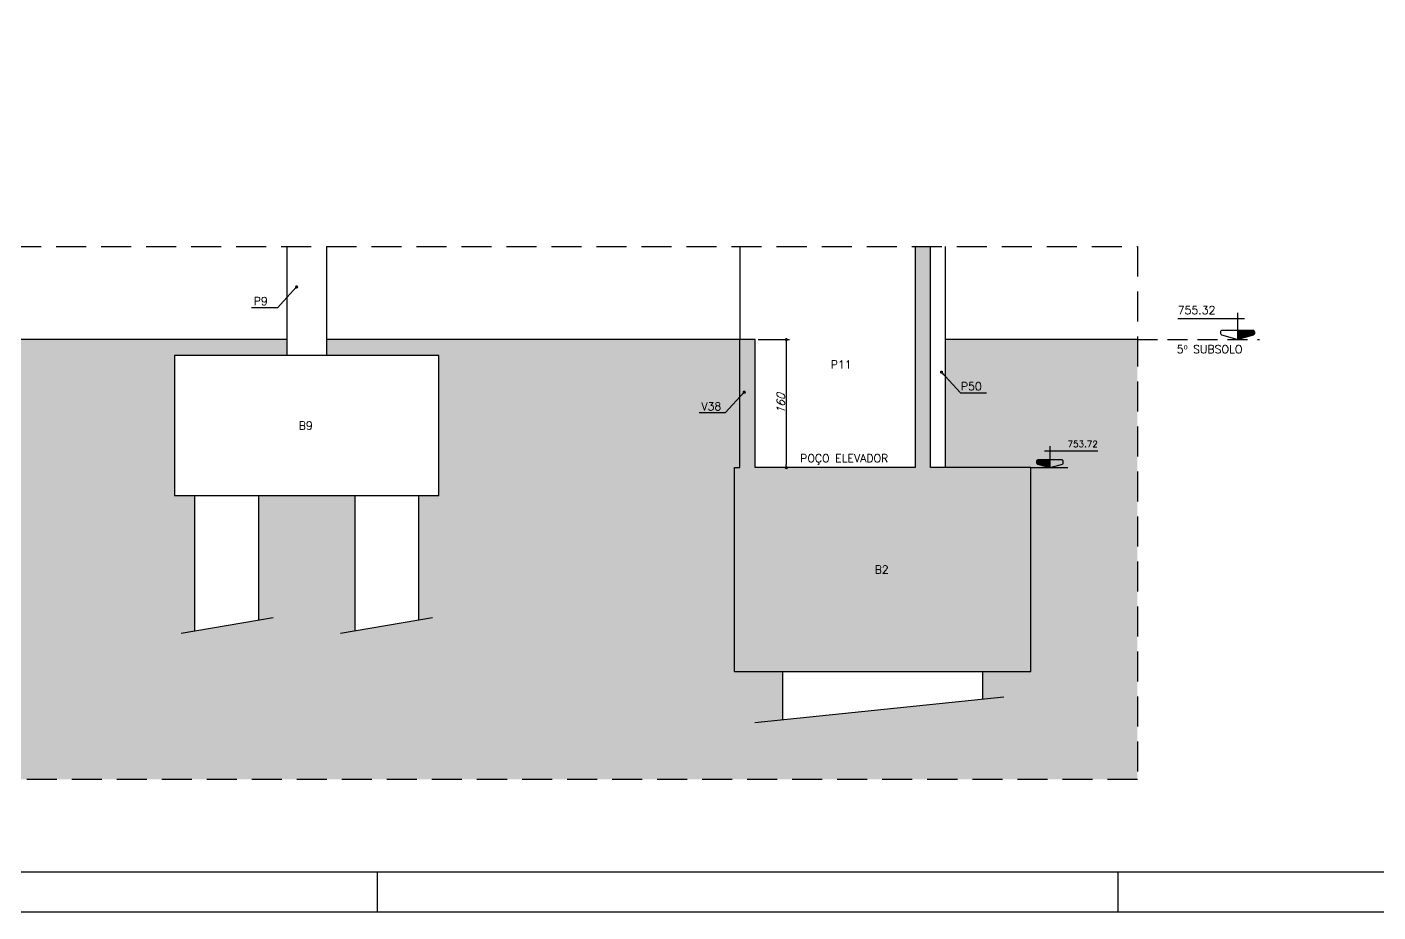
# Model space of a CAD drawing. Header units: millimetres. Extents: x -4137 to 5508, y -2380 to 3650.
# Drawn here: x -2330 to -642, y -2380 to -1274 of the extents above; entities that cross this region are included whole.
import ezdxf
from ezdxf.enums import TextEntityAlignment as Align

# ---------------------------------------------------------------- set-up
doc = ezdxf.new("R2010")
doc.units = ezdxf.units.MM
doc.header["$LTSCALE"] = 50
doc.linetypes.add('DASHED', pattern=[0.75, 0.5, -0.25])
doc.linetypes.add('HIDDEN', pattern=[0.375, 0.25, -0.125])
for name, color, linetype in [('F-AUX', 2, 'Continuous'), ('F-AUX-RED', 1, 'Continuous'), ('F-CORTE', 4, 'Continuous'), ('F-COTAS', 106, 'Continuous'), ('F-EIXOS-DET', 1, 'Continuous'), ('F-HATCH', 1, 'Continuous'), ('F-LEADER', 1, 'Continuous'), ('F-MARGEM', 1, 'Continuous'), ('F-NÍVEL-VISTA', 2, 'Continuous'), ('F-SOLIDO', 71, 'Continuous'), ('F-TEXTO', 6, 'Continuous'), ('F-VIGAS-DIM', 2, 'Continuous'), ('F-VISTA', 2, 'Continuous')]:
    doc.layers.add(name, color=color, linetype=linetype)
doc.styles.add('CP-TEXT-INCL', font='simplex.shx', dxfattribs={"oblique": 20})
doc.styles.add('MCP', font='simplex.shx')
doc.styles.add('ROMANS', font='simplex.shx')
doc.styles.get("Standard").update_dxf_attribs({"font": 'simplex.shx'})
doc.dimstyles.new('CP-COTAS-50', dxfattribs={"dimscale": 0.8, "dimtxt": 12.5, "dimasz": 5, "dimexe": 5, "dimexo": 5, "dimgap": 2.5, "dimtad": 1, "dimdec": 1, "dimdsep": 46, "dimtxsty": 'CP-TEXT-INCL', "dimblk1": 'DOT', "dimblk2": 'DOT', "dimsah": 1, "dimcen": 9, "dimclrd": 256, "dimclre": 256, "dimclrt": 256, "dimadec": 0, "dimazin": 0, "dimtfac": 1, "dimtdec": 1, "dimtmove": 2, "dimatfit": 3, "dimldrblk": 'DOT', "dimfxl": 0, "dimtolj": 1, "dimarcsym": 0})

# ---------------------------------------------------------------- blocks, each defined once
blk = doc.blocks.new('A0-4L_900')
at = {"layer": 'F-MARGEM', "color": 2}
for p, q in [((44.9, 1), (44.9, 0)), ((63.4, 1), (63.4, 0))]:
    blk.add_line(p, q, dxfattribs=at)
blk.add_lwpolyline([(0, 0), (0, 90), (192.9, 90), (192.9, 0)], close=True, dxfattribs=at)
at = {"layer": 'F-MARGEM', "color": 7}
blk.add_lwpolyline([(2.5, 89), (191.9, 89), (191.9, 1), (2.5, 1)], close=True, dxfattribs=at)
blk = doc.blocks.new('_DOT')
at = {"color": 0, "linetype": 'ByBlock'}
blk.add_line((-0.5, 0), (-1, 0), dxfattribs=at)
at = {"color": 0, "linetype": 'ByBlock', "const_width": 0.5}
blk.add_lwpolyline([(-0.25, 0, 1), (0.25, 0, 1)], format="xyb", close=True, dxfattribs=at)
blk = doc.blocks.new('Nível - Vista')
at = {"layer": 'F-NÍVEL-VISTA'}
blk.add_hatch(color=71, dxfattribs=at).paths.add_polyline_path([(0, 0.238), (-0.38, 0.238, 0.414214), (-0.42, 0.198), (-0.42, 0.148, 0.331206), (-0.391, 0.11), (-0.011, 0.002, 0.072993), (0, 0)])
at = {"layer": 'F-NÍVEL-VISTA', "color": 2}
for p, q in [((-0.168, 0.521), (1.493, 0.521)), ((0, 0.67), (0, 0))]:
    blk.add_line(p, q, dxfattribs=at)
blk.add_lwpolyline([(-0.011, 0.002, 0.146769), (0.011, 0.002), (0.391, 0.11, 0.331206), (0.42, 0.148), (0.42, 0.198, 0.414214), (0.38, 0.238), (-0.38, 0.238, 0.414214), (-0.42, 0.198), (-0.42, 0.148, 0.331206), (-0.391, 0.11), (-0.011, 0.002, 0.146769), (0.011, 0.002)], format="xyb", dxfattribs=at)
at = {"layer": 'F-TEXTO', "color": 3, "style": 'MCP'}
for tag, p in [('NÍVEL', (1.026, 0.636)), ('NÍVEL_DETALHE', (1.02, 0.186))]:
    blk.add_attdef(tag, text='', height=0.2, dxfattribs=at).set_placement(p, align=Align.CENTER)
blk = doc.blocks.new('*D124')
at = {"layer": 'DEFPOINTS', "color": 0, "transparency": 16777216}
for p in [(-1420.6, -1665), (-1381.5, -1825), (-1381.5, -1825)]:
    blk.add_point(p, dxfattribs=at)
at = {"layer": 'F-COTAS', "lineweight": -2, "transparency": 16777216}
for p, q in [((-1416.6, -1665), (-1377.5, -1665)), ((-1381.5, -1669), (-1381.5, -1821))]:
    blk.add_line(p, q, dxfattribs=at)
at = {"layer": 'F-COTAS', "lineweight": -2, "transparency": 16777216, "xscale": 4, "yscale": 4, "zscale": 4}
for p, rotation in [((-1381.5, -1665), 90), ((-1381.5, -1825), 270)]:
    blk.add_blockref('_DOT', p, dxfattribs=dict(at, rotation=rotation))
at = {"layer": 'F-COTAS', "transparency": 16777216, "insert": (-1388.5, -1745), "char_height": 10, "attachment_point": 5, "rotation": 90, "style": 'CP-TEXT-INCL'}
blk.add_mtext('\\A1;160', dxfattribs=at)

msp = doc.modelspace()

# ---------------------------------------------------------------- hatches: boundary and pattern name
at = {"layer": 'F-HATCH'}
h = msp.add_hatch(dxfattribs=at)
h.set_pattern_fill('EARTH', color=256, scale=5, angle=45)
h.paths.add_polyline_path([(-2120.578, -1859.953), (-2145.578, -1859.953), (-2145.578, -1684.953), (-2005.578, -1684.953), (-2005.578, -1664.953), (-2656.578, -1664.953), (-2656.578, -1684.953), (-2652.55, -1684.953), (-2591.078, -1684.953), (-2591.078, -1736.179), (-2591.078, -1839.953), (-2616.078, -1839.953), (-2616.078, -2014.922), (-2716.078, -2032.238), (-2716.078, -1839.953), (-2741.078, -1839.953), (-2741.078, -1758.727), (-2741.078, -1754.953), (-2741.078, -1736.265), (-2741.078, -1719.953), (-2741.078, -1702.431), (-2741.078, -1699.191), (-2741.078, -1689.393), (-2741.078, -1684.953), (-2675.578, -1684.953), (-2675.578, -1664.953), (-3067.578, -1664.953), (-3067.578, -1684.953), (-3067.578, -1723.9), (-3067.578, -1724.953), (-3067.578, -1747.671), (-3067.578, -1824.955), (-2994.178, -1824.955), (-2994.178, -1900.511), (-2994.178, -1999.955), (-3029.178, -1999.955), (-3029.178, -2140.129), (-3109.178, -2153.982), (-3109.178, -1999.955), (-3176.019, -1999.955), (-3199.178, -1999.955), (-3199.178, -2140.129), (-3279.178, -2153.982), (-3279.178, -1999.955), (-3314.178, -1999.955), (-3314.178, -1924.399), (-3314.178, -1824.953), (-3305.578, -1824.953), (-3305.578, -1724.953), (-3431.078, -1724.953), (-3431.078, -1736.93), (-3431.078, -1839.953), (-3456.078, -1839.953), (-3456.078, -2003.688), (-3506.078, -2012.345), (-3506.078, -1839.953), (-3531.078, -1839.953), (-3531.078, -1757.975), (-3531.078, -1684.953), (-3490.578, -1684.953), (-3490.578, -1664.953), (-3643.583, -1664.953), (-3643.583, -2214.74), (-942.892, -2214.74), (-942.892, -1664.953), (-1182.578, -1664.953), (-1182.578, -1684.953), (-1182.578, -1824.955), (-1076.182, -1824.955), (-1076.182, -1906.849), (-1076.182, -1936.63), (-1076.182, -2079.955), (-1119.394, -2079.955), (-1136.183, -2079.955), (-1136.183, -2114.221), (-1386.183, -2139.929), (-1386.183, -2079.955), (-1446.182, -2079.955), (-1446.182, -1824.955), (-1439.578, -1824.955), (-1439.578, -1664.953), (-1955.578, -1664.953), (-1955.578, -1684.953), (-1815.578, -1684.953), (-1815.578, -1859.953), (-1840.578, -1859.953), (-1840.578, -2015.132), (-1920.578, -2028.984), (-1920.578, -1859.953), (-2040.578, -1859.953), (-2040.578, -2015.289), (-2120.578, -2029.142)])
at = {"layer": 'F-SOLIDO'}
h = msp.add_hatch(color=256, dxfattribs=at)
h.dxf.hatch_style = 1
h.paths.add_polyline_path([(-1076.182, -1824.955), (-1201.578, -1824.955), (-1201.578, -1814.786), (-1201.578, -1747.671), (-1201.578, -1684.953), (-1201.578, -1664.953), (-1201.578, -1581.725), (-1201.578, -1548.557), (-1220.578, -1548.557), (-1220.578, -1664.953), (-1220.578, -1684.953), (-1220.578, -1754.619), (-1220.578, -1824.953), (-1242.578, -1824.953), (-1420.578, -1824.953), (-1420.578, -1750.911), (-1420.578, -1683.172), (-1420.578, -1664.953), (-1439.578, -1664.953), (-1439.578, -1824.955), (-1446.182, -1824.955), (-1446.182, -2079.955), (-1371.948, -2079.955), (-1371.894, -2079.955), (-1361.182, -2079.955), (-1361.128, -2079.955), (-1360.97, -2079.955), (-1350.416, -2079.955), (-1327.356, -2079.955), (-1171.948, -2079.955), (-1171.894, -2079.955), (-1161.182, -2079.955), (-1161.128, -2079.955), (-1160.97, -2079.955), (-1150.416, -2079.955), (-1119.394, -2079.955), (-1076.182, -2079.955), (-1076.182, -1936.63), (-1076.182, -1906.849)])
h.paths.add_polyline_path([(-1271.777, -1959.955), (-1250.587, -1959.955), (-1250.587, -1944.955), (-1271.777, -1944.955)], flags=24)

# ---------------------------------------------------------------- linework, layer by layer
at = {"layer": 'F-AUX', "color": 1, "linetype": 'HIDDEN', "ltscale": 3}
msp.add_lwpolyline([(-3643.583, -1548.557), (-942.892, -1548.557), (-942.892, -2214.74), (-3643.583, -2214.74)], close=True, dxfattribs=at)
at = {"layer": 'F-AUX-RED', "linetype": 'DASHED'}
msp.add_line((-942.892, -1664.953), (-790.606, -1664.953), dxfattribs=at)
at = {"layer": 'F-CORTE'}
for points in [[(-1220.578, -1548.557), (-1220.578, -1664.953), (-1220.578, -1684.953), (-1220.578, -1754.619), (-1220.578, -1824.955)], [(-1201.578, -1824.955), (-1201.578, -1814.786), (-1201.578, -1747.671), (-1201.578, -1684.953), (-1201.578, -1664.953), (-1201.578, -1581.725), (-1201.578, -1548.557)], [(-1446.182, -2079.955), (-1446.182, -1824.955), (-1439.578, -1824.955), (-1439.578, -1664.953)], [(-1420.578, -1664.953), (-1439.578, -1664.953)], [(-1420.578, -1824.955), (-1420.578, -1750.911), (-1420.578, -1683.172), (-1420.578, -1664.953)], [(-1220.578, -1824.953), (-1242.578, -1824.953), (-1420.578, -1824.953)], [(-1076.182, -1824.955), (-1201.578, -1824.955)], [(-1076.182, -2079.955), (-1076.182, -1936.63), (-1076.182, -1906.849), (-1076.182, -1824.955)], [(-1446.182, -2079.955), (-1371.948, -2079.955), (-1371.894, -2079.955), (-1361.182, -2079.955), (-1361.128, -2079.955), (-1360.97, -2079.955), (-1350.416, -2079.955), (-1327.356, -2079.955), (-1171.948, -2079.955), (-1171.894, -2079.955), (-1161.182, -2079.955), (-1161.128, -2079.955), (-1160.97, -2079.955), (-1150.416, -2079.955), (-1119.394, -2079.955), (-1076.182, -2079.955)]]:
    msp.add_lwpolyline(points, dxfattribs=at)
at = {"layer": 'F-EIXOS-DET', "color": 1, "ltscale": 5}
msp.add_lwpolyline([(-1076.182, -1824.955), (-1029.818, -1824.955)], dxfattribs=at)
at = {"layer": 'F-LEADER'}
for p, q in [((-2137.607, -2032.091), (-2022.5, -2012.159)), ((-1938.518, -2032.091), (-1823.411, -2012.159)), ((-1420.685, -2143.477), (-1109.845, -2111.513))]:
    msp.add_line(p, q, dxfattribs=at)
at = {"layer": 'F-VISTA'}
for p, q in [((-2005.578, -1548.557), (-2005.578, -1684.958)), ((-1955.578, -1684.958), (-1955.578, -1548.557)), ((-1439.578, -1548.557), (-1439.578, -1664.953)), ((-1182.578, -1684.953), (-1182.578, -1548.557)), ((-2145.578, -1684.953), (-2145.578, -1859.953)), ((-2005.578, -1684.953), (-2145.578, -1684.953)), ((-1955.579, -1684.953), (-2005.578, -1684.953)), ((-1815.578, -1684.953), (-1955.579, -1684.953)), ((-1815.578, -1859.953), (-1815.578, -1684.953)), ((-1182.578, -1824.953), (-1182.578, -1684.953)), ((-2145.578, -1859.953), (-2120.578, -1859.953)), ((-2120.578, -1859.953), (-2120.52, -1859.953)), ((-2120.578, -1859.953), (-2120.578, -2029.142)), ((-2120.52, -1859.953), (-2109.993, -1859.953)), ((-2109.993, -1859.953), (-2108.863, -1859.953)), ((-2108.863, -1859.953), (-2108.721, -1859.953)), ((-2108.721, -1859.953), (-2080.578, -1859.953)), ((-2080.578, -1859.953), (-2080.437, -1859.953)), ((-2080.437, -1859.953), (-2052.294, -1859.953)), ((-2052.294, -1859.953), (-2052.235, -1859.953)), ((-2052.235, -1859.953), (-2051.158, -1859.953)), ((-2051.158, -1859.953), (-2040.578, -1859.953)), ((-2040.578, -1859.953), (-1920.578, -1859.953)), ((-2040.578, -2015.289), (-2040.578, -1859.953)), ((-1920.578, -1859.953), (-1920.52, -1859.953)), ((-1920.578, -1859.953), (-1920.578, -2028.984)), ((-1920.52, -1859.953), (-1909.993, -1859.953)), ((-1909.993, -1859.953), (-1908.863, -1859.953)), ((-1908.863, -1859.953), (-1908.721, -1859.953)), ((-1908.721, -1859.953), (-1880.578, -1859.953)), ((-1880.578, -1859.953), (-1880.437, -1859.953)), ((-1880.437, -1859.953), (-1852.294, -1859.953)), ((-1852.294, -1859.953), (-1852.235, -1859.953)), ((-1852.235, -1859.953), (-1851.158, -1859.953)), ((-1851.158, -1859.953), (-1840.578, -1859.953)), ((-1840.578, -1859.953), (-1815.578, -1859.953)), ((-1840.578, -2015.132), (-1840.578, -1859.953)), ((-1386.183, -2079.955), (-1386.183, -2139.929)), ((-1136.183, -2114.221), (-1136.183, -2079.955))]:
    msp.add_line(p, q, dxfattribs=at)
at = {"layer": 'F-VISTA', "color": 3}
for p, q in [((-2005.578, -1664.953), (-2656.578, -1664.953)), ((-1439.578, -1664.953), (-1955.578, -1664.953)), ((-942.892, -1664.953), (-1182.578, -1664.953))]:
    msp.add_line(p, q, dxfattribs=at)

# ---------------------------------------------------------------- block references
at = {"layer": 'F-MARGEM', "linetype": 'Continuous', "xscale": 50, "yscale": 50, "zscale": 50}
msp.add_blockref('A0-4L_900', (-4137.496, -2380.469), dxfattribs=at)
at = {"layer": 'F-NÍVEL-VISTA'}
ref = msp.add_blockref('Nível - Vista', (-817.795, -1664.953), dxfattribs=dict(at, xscale=-50, yscale=50, zscale=50))
ref.add_attrib('NÍVEL', '755.32', dxfattribs={"layer": 'F-TEXTO', "color": 3, "height": 10, "style": 'MCP'}).set_placement((-869.106, -1633.165), align=Align.CENTER)
at = {"layer": 'F-NÍVEL-VISTA', "linetype": 'Continuous', "xscale": 40, "yscale": 40, "zscale": 40}
msp.add_blockref('Nível - Vista', (-1052.318, -1824.95), dxfattribs=at).add_auto_attribs({'NÍVEL': '753.72'})

# ---------------------------------------------------------------- texts
at = {"layer": 'F-TEXTO', "color": 2}
for s, p in [('P9', (-2046.805, -1621.834)), ('P11', (-1326.078, -1701.173)), ('P50', (-1163.516, -1728.373)), ('V38', (-1487.618, -1753.418)), ('B9', (-1990.578, -1777.453)), ('B2', (-1271.182, -1957.455))]:
    msp.add_text(s, height=10, dxfattribs=at).set_placement(p)
at = {"layer": 'F-VIGAS-DIM', "style": 'ROMANS'}
for s, p in [('5º SUBSOLO', (-893.722, -1681.995)), ('POÇO ELEVADOR', (-1364.243, -1818.289))]:
    msp.add_text(s, height=10, dxfattribs=at).set_placement(p)

# ---------------------------------------------------------------- dimensions: what is measured, and where the dimension line sits
at = {"layer": 'F-COTAS'}
dim = msp.add_linear_dim(base=(-1381.545, -1824.953), p1=(-1420.578, -1664.953), p2=(-1381.545, -1824.953), angle=90, dimstyle='CP-COTAS-50', dxfattribs=at)
dim.commit()
dim.dimension.update_dxf_attribs({"geometry": '*D124', "text_midpoint": (-1388.545, -1744.953)})

# ---------------------------------------------------------------- leaders
at = {"layer": 'F-LEADER'}
for points in [[(-1993.23, -1599.131), (-2016.963, -1625.12), (-2049.389, -1625.12)], [(-1187.568, -1705.67), (-1163.834, -1731.659), (-1131.408, -1731.659)], [(-1434.043, -1730.715), (-1457.777, -1756.704), (-1490.203, -1756.704)]]:
    msp.add_leader(points, dimstyle='CP-COTAS-50', dxfattribs=at)

doc.saveas('drawing.dxf')
